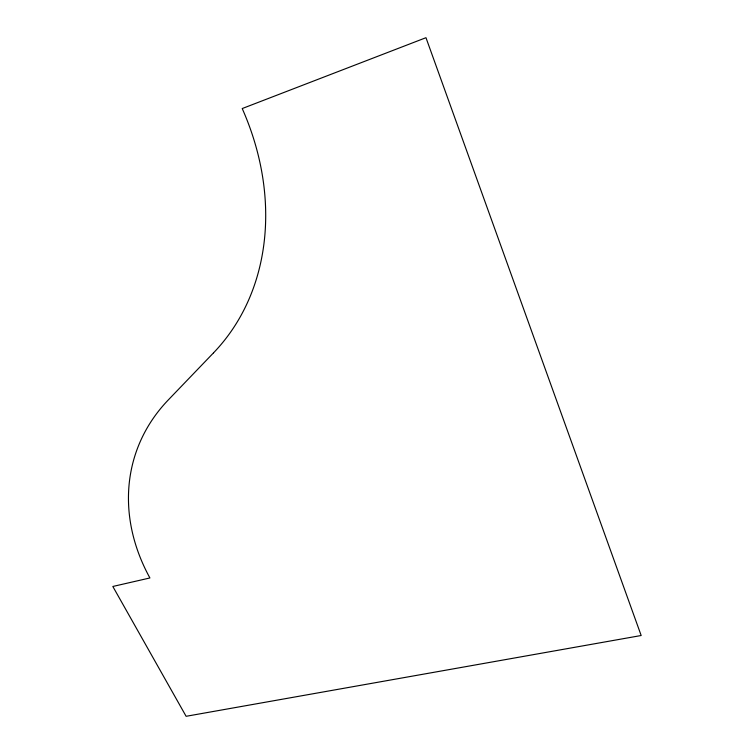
<?xml version="1.0" encoding="UTF-8"?>
<svg xmlns="http://www.w3.org/2000/svg" width="754" height="754" viewBox="0 0 754 754"><rect width="100%" height="100%" fill="white"/><g stroke="black" fill="none" stroke-linecap="round" stroke-linejoin="round"><path stroke-width="1.13" d="M213.533 352.844L168.265 399.969A212.694 171.516 19.4 0 0 149.914 577.96L112.827 586.471L186.115 716.3L641.173 635.509L425.972 37.7L242.222 108.548A255.125 210.639 49.1 0 1 213.533 352.844"/></g></svg>
